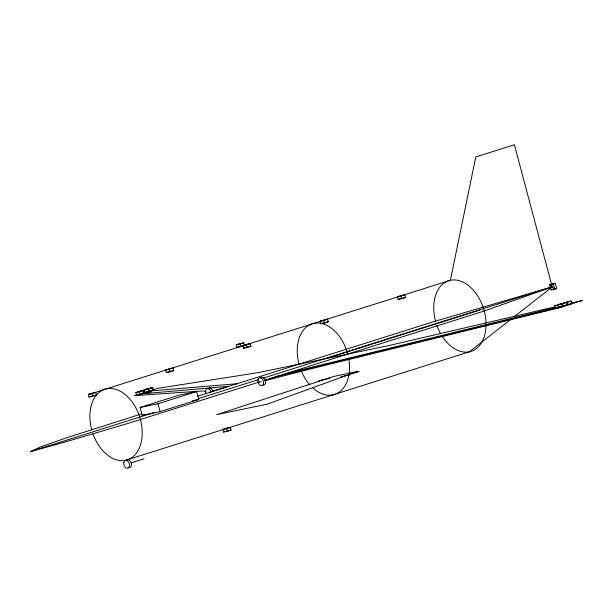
<?xml version="1.0" encoding="UTF-8"?>
<svg xmlns="http://www.w3.org/2000/svg" width="613" height="613" viewBox="0 0 613 613"><rect width="100%" height="100%" fill="white"/><g stroke="black" fill="none" stroke-linecap="round" stroke-linejoin="round"><path stroke-width="0.92" d="M240.143 343.587L240.572 346.69L244.434 345.471L243.729 342.843L240.143 343.587L236.281 344.805L236.986 347.433L244.434 345.471M226.733 428.211L227.155 431.314L231.017 430.096L230.319 427.468L226.733 428.211L222.871 429.429L223.569 432.058L231.017 430.096M567.592 301.726L568.013 304.837L571.875 303.619L571.178 300.991L563.722 302.952L571.178 300.991M510.821 319.35L469.42 351.801L125.565 460.332M514.583 316.4L552.221 286.899L514.407 144.76L475.772 156.951L450.386 280.271L90.111 393.99M259.307 381.999L128.462 423.269L65.599 441.889L30.65 451.52L39.922 447.206L65.307 438.211L141.542 413.875M197.853 396.105L435.215 321.181L552.221 286.899L483.948 311.097L264.778 380.275M343.449 376.597L267.023 404.212L216.803 414.61L320.599 380.75M348.222 374.872L351.157 373.807M356.306 371.945L357.425 371.547L333.863 376.42L327.557 378.482M553.286 283.903L554.75 289.152L549.7 284.647L555.209 283.252L556.665 288.501L551.164 289.895L549.7 284.647L555.209 283.252M551.164 289.895L556.665 288.501M243.729 342.843L236.281 344.805M88.318 394.358L95.766 392.397L96.471 395.025L92.609 396.251L89.015 396.994L88.318 394.358L95.766 392.397M165.587 369.968L173.042 368.007L173.74 370.643L169.878 371.861L166.292 372.604L165.587 369.968L173.042 368.007M236.986 347.433L239.3 346.705M243.629 345.334L250.311 343.617L251.008 346.253L247.146 347.471L243.56 348.215L242.855 345.579L250.311 343.617M320.132 321.189L327.58 319.227L328.277 321.863L324.415 323.082L320.829 323.825L320.132 321.189L327.58 319.227M397.4 296.799L404.848 294.838L405.553 297.474L401.684 298.692L398.098 299.435L397.4 296.799L404.848 294.838M89.015 396.994L92.885 395.768M166.292 372.604L168.606 371.869M243.56 348.215L246.648 347.234M320.829 323.825L323.917 322.844M398.098 299.435L401.959 298.217M135.848 392.542L143.304 390.581L144.001 393.209L140.139 394.435L136.553 395.17L135.848 392.542L143.304 390.581M145.258 389.569L152.706 387.608L145.258 389.569L152.706 387.608L153.411 390.243L145.955 392.205L153.411 390.243M148.009 389.094L140.553 391.056L148.009 389.094L148.706 391.73L142.155 393.508M138.101 394.542L134.538 395.669L203.309 390.91L206.029 391.784M141.672 393.416L147.909 391.446M151.48 390.32L157.717 388.351L258.165 372.627L388.619 345.625L555.34 306.753M136.553 395.17L144.001 393.209M142.032 393.446L144.346 392.711M146.323 393.454L151.005 391.975L146.775 392.335M140.063 407.453L178.697 395.262L196.635 391.546L198.735 399.446L160.1 411.637L142.162 415.353L140.063 407.453L158.001 403.745L196.635 391.546M210.374 391.952L226.664 387.01M142.162 415.353L145.756 414.219M30.65 451.52L154.66 412.38M198.428 398.565L258.609 379.57M263.169 378.137L552.221 286.899M326.085 358.567L479.956 310.002M265.421 380.267L278.149 376.244L275.398 376.918M554.321 305.918L561.769 303.956L562.466 306.592L558.604 307.81L555.018 308.554L554.321 305.918L561.769 303.956M566.473 302.47L559.025 304.431L566.473 302.47L567.171 305.105L559.723 307.067L562.811 306.086M543.271 311.281L555.263 308.017M555.018 308.554L558.88 307.328M565.201 305.335L568.289 304.362M230.319 427.468L222.871 429.429M223.569 432.058L225.891 431.33M131.274 462.815L144.001 458.792M352.559 372.911L348.468 374.267L359.003 371.493L352.559 372.911L354.904 372.842M257.483 382.573L261.138 381.638M264.793 380.704L315.971 367.585L559.171 307.772L582.35 300.454L571.17 303.06M285.735 373.662L555.209 307.703M557.087 307.573L559.83 306.906M277.681 376.198L556.949 307.941M402.864 298.033L405.553 297.474M325.587 322.415L328.277 321.863M247.422 346.996L251.008 346.253M170.153 371.378L173.74 370.643M93.781 395.584L96.471 395.025M569.186 304.178L571.875 303.619M565.324 305.397L568.013 304.837M146.017 392.282L148.706 391.73M563.585 305.849L567.171 305.105M559.776 307.144L562.466 306.592M192.459 400.741L198.735 399.446M142.07 393.822L228.948 386.29M151.48 390.856L237.001 383.746M562.611 303.688L563.309 306.324M557.907 305.174L558.604 307.81M400.986 296.056L401.684 298.692M323.718 320.446L324.415 323.082M246.449 344.835L247.146 347.471M169.173 369.225L169.878 371.861M158.001 403.745L160.1 411.637M148.844 388.834L149.549 391.462M144.139 390.312L144.844 392.948M139.442 391.799L140.139 394.435M91.904 393.615L92.609 396.251M126.293 460.532A4.092 2.736 72.5 0 1 131.236 463.114A4.092 2.736 72.5 0 1 128.109 467.374M91.682 429.613A37.056 24.811 72.5 0 1 118.96 390.565A37.056 24.811 72.5 0 1 137.703 451.168A37.056 24.811 72.5 0 1 92.984 433.82M208.121 388.811A4.092 2.736 72.5 0 1 213.071 391.401M205.753 393.125A4.092 2.736 72.5 0 1 207.393 388.619A4.092 2.736 72.5 0 1 211.133 392.006M260.441 377.983A4.092 2.736 72.5 0 1 265.23 380.06A4.092 2.736 72.5 0 1 263.015 385.079M348.789 358.789A37.056 24.811 72.5 0 1 340.238 391.37A37.056 24.811 72.5 0 1 312.891 387.983M309.856 384.903A37.056 24.811 72.5 0 1 301.274 370.857M299.029 364.168A37.056 24.811 72.5 0 1 313.879 323.358A37.056 24.811 72.5 0 1 347.763 354.084M486.055 325.066A37.056 24.811 72.5 0 1 470.056 351.655A37.056 24.811 72.5 0 1 442.011 335.993M440.563 333.556A37.056 24.811 72.5 0 1 436.839 325.288M435.536 321.082A37.056 24.811 72.5 0 1 454.647 279.934A37.056 24.811 72.5 0 1 486.048 323.212M319.044 380.865L329.35 378.229L319.044 380.865M341.165 376.895L350.72 374.443L341.165 376.895M123.757 462.792A4.092 2.736 72.5 0 0 127.665 468.232A4.092 2.736 72.5 0 0 128.416 461.827A4.092 2.736 72.5 0 0 123.757 462.792M257.912 380.244A4.092 2.736 72.5 0 0 261.812 385.684A4.092 2.736 72.5 0 0 262.571 379.278A4.092 2.736 72.5 0 0 257.912 380.244"/></g></svg>
